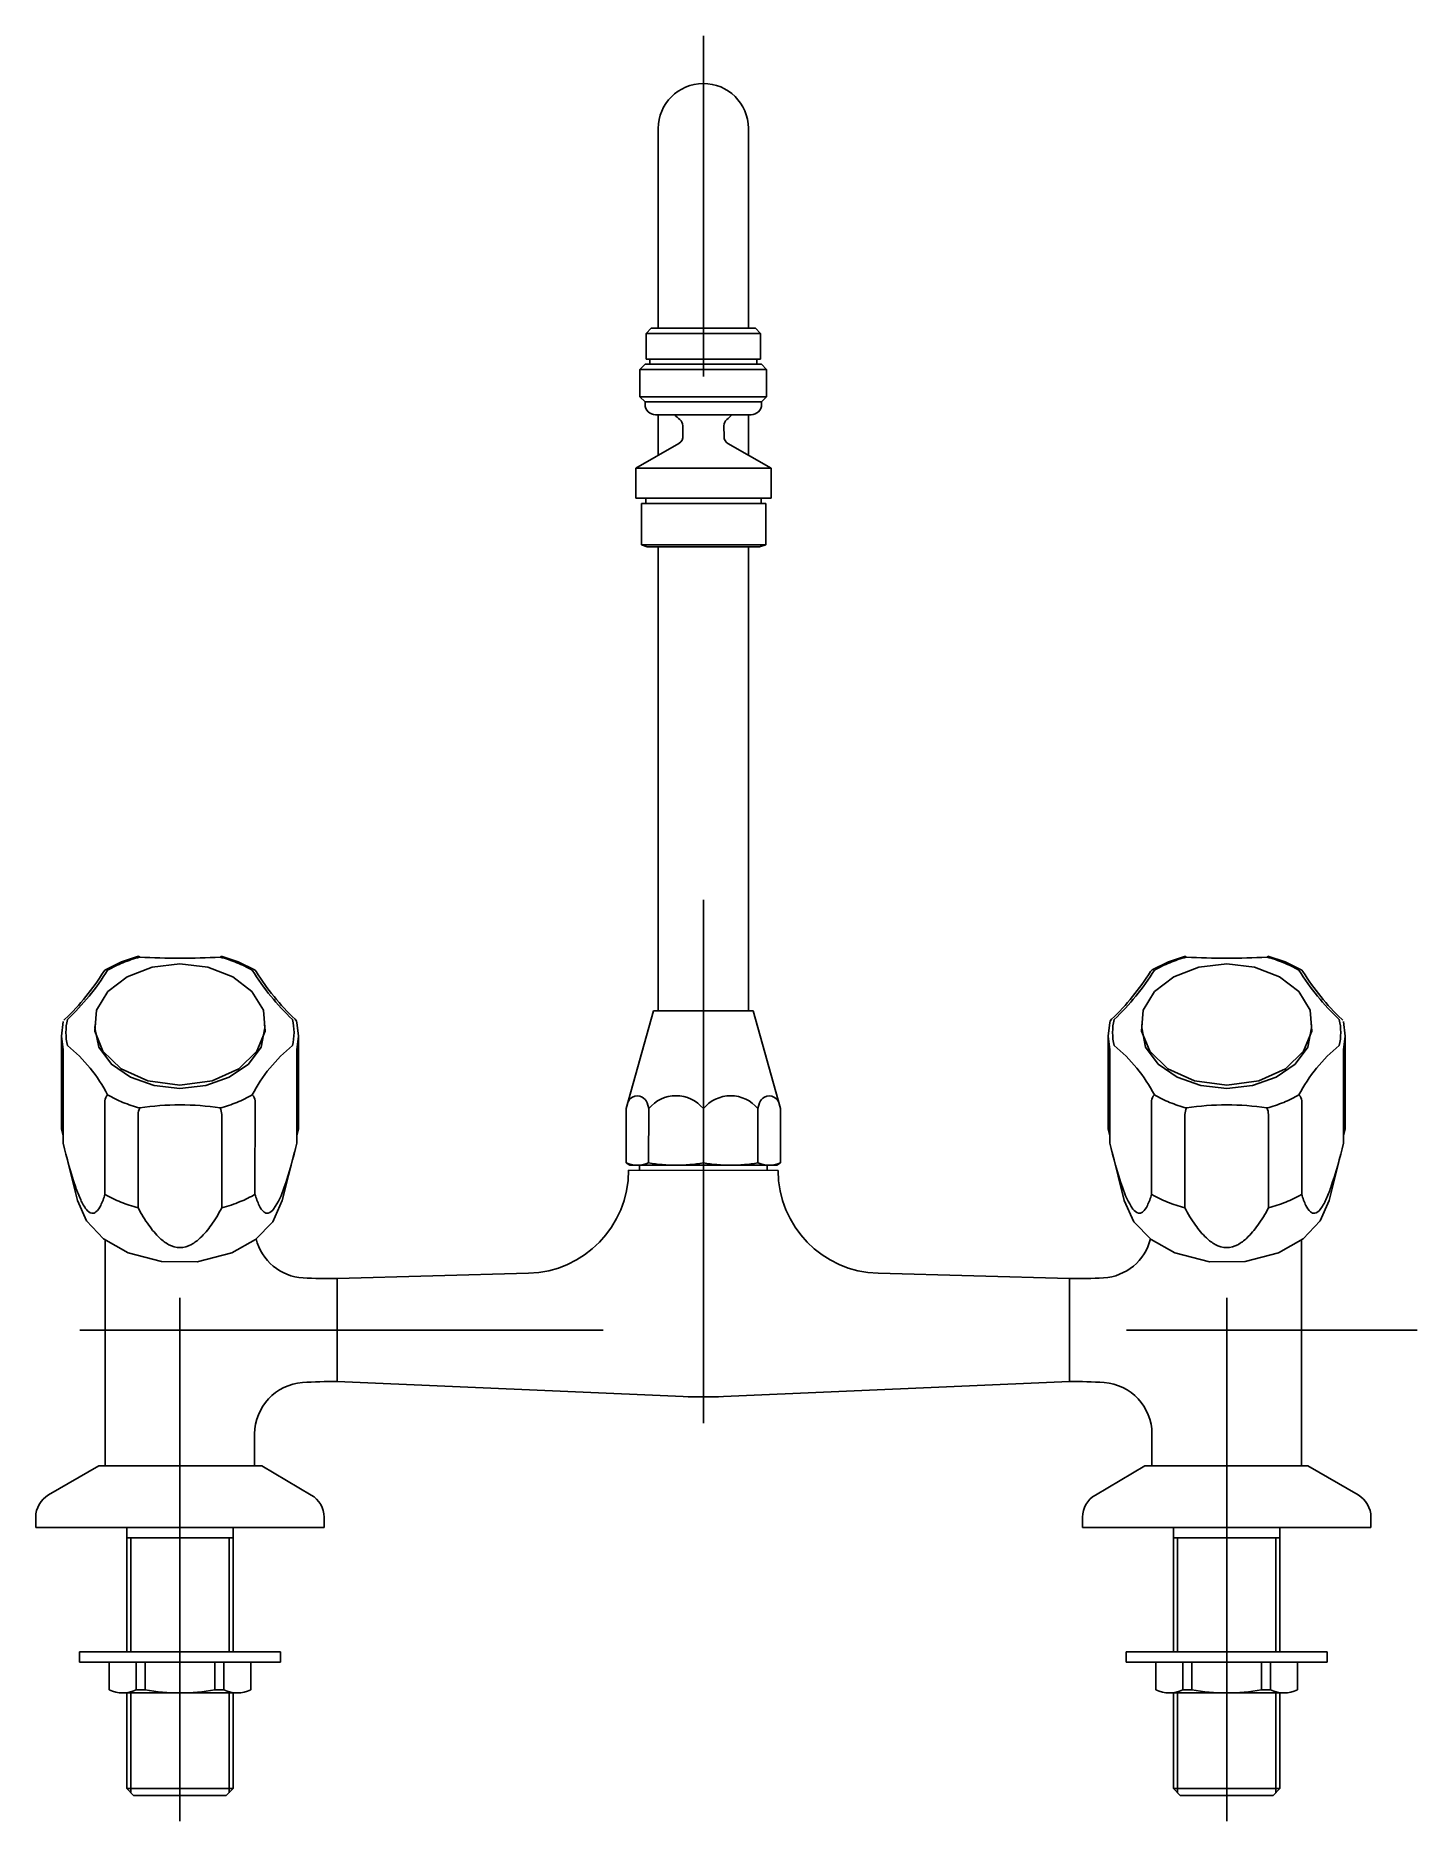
# Model space of a CAD drawing. Extents: x -44.778 to -44.514, y 30.541 to 30.882.
import ezdxf

# ---------------------------------------------------------------- set-up
doc = ezdxf.new("R2010")
doc.units = 0
doc.header["$LTSCALE"] = 0.2
doc.header["$MEASUREMENT"] = 0
doc.linetypes.add('AXES', pattern=[0.54, 0.3, -0.08, 0.08, -0.08])
doc.linetypes.add('CONTINU', pattern=[0])
doc.layers.get('0').update_dxf_attribs({"linetype": 'CONTINUOUS'})
doc.layers.add('DECA_EIXOS', color=5, linetype='AXES')

msp = doc.modelspace()

# ---------------------------------------------------------------- linework, layer by layer
at = {"linetype": 'CONTINU'}
for points in [[(-44.64223, 30.86454, 0.996409), (-44.65946, 30.86448)], [(-44.66197, 30.81178, 0.415915), (-44.66, 30.8098)], [(-44.64169, 30.8098, 0.415067), (-44.63972, 30.81178)], [(-44.65629, 30.8098, 0.046457), (-44.65535, 30.80889)], [(-44.65478, 30.80771, 0.23278), (-44.65535, 30.80889)], [(-44.64634, 30.80888, 0.231752), (-44.64691, 30.80771)], [(-44.64634, 30.80888, 0.046451), (-44.6454, 30.8098)], [(-44.65552, 30.80432, 0.310363), (-44.65478, 30.80582)], [(-44.64689, 30.80561, 0.267941), (-44.64615, 30.80433)], [(-44.76174, 30.70509, 0.0342), (-44.76466, 30.70366)], [(-44.76174, 30.70509, -0.031965), (-44.75853, 30.70616)], [(-44.75853, 30.70616, 0.027415), (-44.74316, 30.70616)], [(-44.74316, 30.70616, -0.031989), (-44.73995, 30.70509)], [(-44.73995, 30.70509, -0.034198), (-44.73703, 30.70366)], [(-44.56173, 30.70509, 0.034261), (-44.56466, 30.70366)], [(-44.55853, 30.70616, 0.031992), (-44.56173, 30.70509)], [(-44.54316, 30.70616, -0.027415), (-44.55853, 30.70616)], [(-44.53995, 30.70509, 0.031966), (-44.54316, 30.70616)], [(-44.53995, 30.70509, -0.034199), (-44.53703, 30.70366)], [(-44.76542, 30.7034, -0.065442), (-44.77283, 30.69429)], [(-44.77235, 30.69425, 0.064458), (-44.76466, 30.70366)], [(-44.73703, 30.70366, 0.06446), (-44.72934, 30.69425)], [(-44.72886, 30.69429, -0.06544), (-44.73627, 30.7034)], [(-44.57283, 30.69429, 0.06544), (-44.56542, 30.7034)], [(-44.56466, 30.70366, -0.064458), (-44.57235, 30.69425)], [(-44.52934, 30.69425, -0.064459), (-44.53703, 30.70366)], [(-44.53627, 30.7034, 0.065441), (-44.52886, 30.69429)], [(-44.77263, 30.69175, -0.057477), (-44.77235, 30.69425)], [(-44.77263, 30.69175, 0.057484), (-44.77235, 30.68924)], [(-44.72934, 30.69425, -0.057515), (-44.72905, 30.69175)], [(-44.72934, 30.68924, 0.057522), (-44.72905, 30.69175)], [(-44.57235, 30.69425, 0.057522), (-44.57264, 30.69175)], [(-44.57235, 30.68924, -0.057517), (-44.57264, 30.69175)], [(-44.52905, 30.69175, 0.057479), (-44.52934, 30.69425)], [(-44.52905, 30.69175, -0.057483), (-44.52934, 30.68924)], [(-44.76466, 30.67983, 0.105147), (-44.77235, 30.68924)], [(-44.72934, 30.68924, 0.105148), (-44.73703, 30.67983)], [(-44.57235, 30.68924, -0.105145), (-44.56466, 30.67983)], [(-44.53703, 30.67983, -0.105145), (-44.52934, 30.68924)], [(-44.7652, 30.67868, -0.182964), (-44.76466, 30.67983)], [(-44.76466, 30.67983, 0.034206), (-44.76174, 30.6784)], [(-44.76174, 30.6784, 0.031968), (-44.75853, 30.67733)], [(-44.74316, 30.67733, 0.078483), (-44.75853, 30.67733)], [(-44.74316, 30.67733, 0.031983), (-44.73995, 30.6784)], [(-44.73703, 30.67983, -0.034216), (-44.73995, 30.6784)], [(-44.73649, 30.67868, 0.182974), (-44.73703, 30.67983)], [(-44.66435, 30.67942, 0.18578), (-44.66531, 30.67827)], [(-44.66255, 30.67942, 0.283676), (-44.66435, 30.67942)], [(-44.6616, 30.67834, 0.176903), (-44.66255, 30.67942)], [(-44.65084, 30.67722, 0.468797), (-44.66128, 30.67722)], [(-44.64041, 30.67722, 0.468795), (-44.65084, 30.67722)], [(-44.63914, 30.67942, 0.177003), (-44.64008, 30.67834)], [(-44.63735, 30.67942, 0.285014), (-44.63914, 30.67942)], [(-44.63637, 30.67827, 0.186181), (-44.63735, 30.67942)], [(-44.5652, 30.67868, -0.182964), (-44.56466, 30.67983)], [(-44.56466, 30.67983, 0.034218), (-44.56174, 30.6784)], [(-44.55853, 30.67733, -0.031984), (-44.56174, 30.6784)], [(-44.55853, 30.67733, -0.078483), (-44.54316, 30.67733)], [(-44.53995, 30.6784, -0.031968), (-44.54316, 30.67733)], [(-44.53703, 30.67983, -0.034204), (-44.53995, 30.6784)], [(-44.53649, 30.67868, 0.182968), (-44.53703, 30.67983)], [(-44.75883, 30.67608, -0.098108), (-44.75853, 30.67733)], [(-44.74286, 30.67608, 0.098144), (-44.74316, 30.67733)], [(-44.55883, 30.67608, -0.098129), (-44.55853, 30.67733)], [(-44.54286, 30.67608, 0.098119), (-44.54316, 30.67733)], [(-44.77318, 30.67062, 0.023091), (-44.77075, 30.66216, 0.022403), (-44.76981, 30.6598, 0.058659), (-44.7687, 30.65792)], [(-44.73294, 30.65799, 0.073397), (-44.73092, 30.6622, 0.022858), (-44.72851, 30.67062)], [(-44.56875, 30.65799, -0.073396), (-44.57077, 30.6622, -0.022859), (-44.57318, 30.67062)], [(-44.52851, 30.67062, -0.02309), (-44.53094, 30.66216, -0.022392), (-44.53188, 30.6598, -0.058652), (-44.53299, 30.65792)], [(-44.68427, 30.64574, 0.40644), (-44.66512, 30.66542)], [(-44.66561, 30.66682, 0.197191), (-44.66129, 30.66682)], [(-44.66129, 30.66682, 0.081682), (-44.65084, 30.66682)], [(-44.65084, 30.66682, 0.081683), (-44.6404, 30.66682)], [(-44.6404, 30.66682, 0.197177), (-44.63608, 30.66682)], [(-44.63657, 30.66541, 0.406297), (-44.61742, 30.64574)], [(-44.7687, 30.65792, 0.17663), (-44.76767, 30.65721, 0.205131), (-44.76689, 30.65746, 0.10806), (-44.76599, 30.65869, 0.040847), (-44.76518, 30.66083)], [(-44.76518, 30.66083, 0.034576), (-44.76216, 30.65935)], [(-44.73651, 30.66083, -0.034579), (-44.73933, 30.65943)], [(-44.73651, 30.66083, 0.041315), (-44.73569, 30.65868, 0.108685), (-44.73478, 30.65745, 0.206923), (-44.73399, 30.65722, 0.161937), (-44.73294, 30.65799)], [(-44.56518, 30.66083, -0.041314), (-44.566, 30.65868, -0.108684), (-44.56691, 30.65745, -0.20692), (-44.5677, 30.65722, -0.161929), (-44.56875, 30.65799)], [(-44.56518, 30.66083, 0.034577), (-44.56216, 30.65935)], [(-44.53651, 30.66083, -0.034574), (-44.53953, 30.65935)], [(-44.53299, 30.65792, -0.17663), (-44.53402, 30.65721, -0.205124), (-44.5348, 30.65746, -0.108066), (-44.5357, 30.65869, -0.040846), (-44.53651, 30.66083)], [(-44.75884, 30.65824, -0.031527), (-44.76216, 30.65935)], [(-44.75884, 30.65824, 0.029197), (-44.75679, 30.65492, 0.049877), (-44.75469, 30.65246, 0.06476), (-44.75295, 30.6512, 0.113752), (-44.75084, 30.65065)], [(-44.75084, 30.65065, 0.118151), (-44.74867, 30.65124, 0.064039), (-44.74697, 30.65249, 0.049683), (-44.74488, 30.65494, 0.028903), (-44.74285, 30.65824)], [(-44.74285, 30.65824, 0.033444), (-44.73933, 30.65943)], [(-44.55884, 30.65824, -0.033476), (-44.56216, 30.65935)], [(-44.55084, 30.65065, -0.121159), (-44.55302, 30.65124, -0.064036), (-44.55472, 30.65249, -0.049682), (-44.55681, 30.65494, -0.028901), (-44.55884, 30.65824)], [(-44.54285, 30.65824, -0.029194), (-44.5449, 30.65492, -0.049869), (-44.547, 30.65246, -0.064759), (-44.54874, 30.6512, -0.113753), (-44.55084, 30.65065)], [(-44.54285, 30.65824, 0.03149), (-44.53953, 30.65935)], [(-44.73629, 30.65233, 0.328334), (-44.72732, 30.64486)], [(-44.57437, 30.64486, 0.328335), (-44.5654, 30.65233)], [(-44.72732, 30.64486, 0.021164), (-44.72083, 30.64474)], [(-44.58086, 30.64474, 0.021164), (-44.57437, 30.64486)], [(-44.72741, 30.62486, 0.394234), (-44.73657, 30.61504)], [(-44.72082, 30.62506, 0.019544), (-44.72741, 30.62486)], [(-44.57428, 30.62486, 0.019544), (-44.58086, 30.62506)], [(-44.56512, 30.61504, 0.394238), (-44.57428, 30.62486)], [(-44.65468, 30.62219, 0.021681), (-44.64701, 30.62219)], [(-44.77594, 30.60338, 0.267944), (-44.7784, 30.59911)], [(-44.72329, 30.59911, 0.267964), (-44.72575, 30.60337)], [(-44.57594, 30.60337, 0.267944), (-44.5784, 30.59911)], [(-44.52328, 30.59911, 0.267968), (-44.52575, 30.60338)], [(-44.76438, 30.56614, 0.229731), (-44.75924, 30.56614)], [(-44.75749, 30.56614, 0.088888), (-44.7442, 30.56614)], [(-44.74245, 30.56614, 0.22973), (-44.73731, 30.56614)], [(-44.56438, 30.56614, 0.229727), (-44.55924, 30.56614)], [(-44.55749, 30.56614, 0.08888), (-44.5442, 30.56614)], [(-44.54245, 30.56614, 0.22973), (-44.53731, 30.56614)]]:
    msp.add_lwpolyline(points, format="xyb", dxfattribs=at)
for points in [[(-44.65946, 30.82634), (-44.65946, 30.86448)], [(-44.64223, 30.82634), (-44.64223, 30.86454)], [(-44.66177, 30.82535), (-44.66079, 30.82634)], [(-44.66177, 30.82043), (-44.66177, 30.82535)], [(-44.66177, 30.82535), (-44.63992, 30.82535)], [(-44.66079, 30.82634), (-44.6409, 30.82634)], [(-44.6409, 30.82634), (-44.63992, 30.82535)], [(-44.63992, 30.82043), (-44.63992, 30.82535)], [(-44.66295, 30.81846), (-44.66197, 30.81945)], [(-44.66295, 30.81325), (-44.66295, 30.81846)], [(-44.66295, 30.81846), (-44.63874, 30.81846)], [(-44.66197, 30.81945), (-44.63972, 30.81945)], [(-44.66177, 30.82043), (-44.63992, 30.82043)], [(-44.66108, 30.81945), (-44.66108, 30.82043)], [(-44.64061, 30.81945), (-44.64061, 30.82043)], [(-44.63972, 30.81945), (-44.63874, 30.81846)], [(-44.63874, 30.81325), (-44.63874, 30.81846)], [(-44.66295, 30.81325), (-44.66197, 30.81226)], [(-44.66295, 30.81325), (-44.63874, 30.81325)], [(-44.66197, 30.81178), (-44.66197, 30.81226)], [(-44.66197, 30.81226), (-44.63972, 30.81226)], [(-44.63972, 30.81226), (-44.63874, 30.81325)], [(-44.63972, 30.81178), (-44.63972, 30.81226)], [(-44.66, 30.8098), (-44.64169, 30.8098)], [(-44.65946, 30.80205), (-44.65946, 30.8098)], [(-44.65478, 30.80582), (-44.65478, 30.80771)], [(-44.64689, 30.80561), (-44.64691, 30.80771)], [(-44.64223, 30.80206), (-44.64223, 30.8098)], [(-44.65552, 30.80432), (-44.66376, 30.79957)], [(-44.6379, 30.79957), (-44.64615, 30.80433)], [(-44.66376, 30.79385), (-44.66376, 30.79957)], [(-44.66376, 30.79957), (-44.6379, 30.79957)], [(-44.6379, 30.79385), (-44.6379, 30.79957)], [(-44.66376, 30.79385), (-44.6379, 30.79385)], [(-44.66182, 30.79385), (-44.66181, 30.79285)], [(-44.63977, 30.79385), (-44.63976, 30.79285)], [(-44.66264, 30.78497), (-44.66264, 30.79285)], [(-44.66264, 30.79285), (-44.63892, 30.79285)], [(-44.63892, 30.79285), (-44.63892, 30.78497)], [(-44.66155, 30.78459), (-44.66264, 30.78497)], [(-44.66264, 30.78497), (-44.63892, 30.78497)], [(-44.66155, 30.78459), (-44.64014, 30.78459)], [(-44.65946, 30.69592), (-44.65946, 30.7846)], [(-44.64223, 30.69592), (-44.64223, 30.78459)], [(-44.64014, 30.78459), (-44.63892, 30.78497)], [(-44.7652, 30.70365), (-44.76199, 30.70524)], [(-44.76199, 30.70524), (-44.75874, 30.70633)], [(-44.76059, 30.70571), (-44.75874, 30.70633)], [(-44.75874, 30.70633), (-44.75853, 30.70616)], [(-44.74316, 30.70616), (-44.74295, 30.70633)], [(-44.74295, 30.70633), (-44.7397, 30.70524)], [(-44.7397, 30.70524), (-44.73649, 30.70365)], [(-44.56199, 30.70524), (-44.5651, 30.70373)], [(-44.55874, 30.70633), (-44.56199, 30.70524)], [(-44.55853, 30.70616), (-44.55874, 30.70633)], [(-44.54295, 30.70633), (-44.54316, 30.70616)], [(-44.5397, 30.70524), (-44.54295, 30.70633)], [(-44.5411, 30.70571), (-44.54295, 30.70633)], [(-44.53649, 30.70365), (-44.5397, 30.70524)], [(-44.76542, 30.7034), (-44.7652, 30.70365)], [(-44.73649, 30.70365), (-44.73627, 30.7034)], [(-44.5651, 30.70373), (-44.56542, 30.7034)], [(-44.53627, 30.7034), (-44.53649, 30.70365)], [(-44.66561, 30.67722), (-44.66034, 30.69592)], [(-44.66034, 30.69592), (-44.64135, 30.69592)], [(-44.64135, 30.69592), (-44.63608, 30.67722)], [(-44.77348, 30.69106), (-44.77314, 30.69385)], [(-44.77283, 30.69429), (-44.77303, 30.69409)], [(-44.76708, 30.69265), (-44.76703, 30.69326)], [(-44.76708, 30.69265), (-44.76636, 30.68894), (-44.76393, 30.68569), (-44.76028, 30.68319), (-44.75578, 30.68162), (-44.75084, 30.68108), (-44.74591, 30.68162), (-44.74141, 30.68319), (-44.73776, 30.68569), (-44.73533, 30.68894), (-44.73461, 30.69265)], [(-44.73461, 30.69265), (-44.73466, 30.69326)], [(-44.72858, 30.69394), (-44.72886, 30.69429)], [(-44.72858, 30.69394), (-44.72851, 30.69366)], [(-44.72851, 30.69366), (-44.72821, 30.69106)], [(-44.57318, 30.69366), (-44.57348, 30.69106)], [(-44.57311, 30.69394), (-44.57318, 30.69366)], [(-44.57311, 30.69394), (-44.57283, 30.69429)], [(-44.56708, 30.69265), (-44.56703, 30.69326)], [(-44.53461, 30.69265), (-44.53533, 30.68894), (-44.53776, 30.68569), (-44.54141, 30.68319), (-44.54591, 30.68162), (-44.55084, 30.68108), (-44.55578, 30.68162), (-44.56028, 30.68319), (-44.56393, 30.68569), (-44.56636, 30.68894), (-44.56708, 30.69265)], [(-44.53461, 30.69265), (-44.53466, 30.69326)], [(-44.52886, 30.69429), (-44.52866, 30.69409)], [(-44.52821, 30.69106), (-44.52855, 30.69385)], [(-44.77348, 30.67327), (-44.77348, 30.69106)], [(-44.77348, 30.69106), (-44.77318, 30.68846)], [(-44.77318, 30.67062), (-44.77318, 30.68846)], [(-44.72851, 30.68846), (-44.72821, 30.69106)], [(-44.72851, 30.67062), (-44.72851, 30.68846)], [(-44.72821, 30.67327), (-44.72821, 30.69106)], [(-44.57348, 30.67327), (-44.57348, 30.69106)], [(-44.57318, 30.68846), (-44.57348, 30.69106)], [(-44.57318, 30.67062), (-44.57318, 30.68846)], [(-44.52821, 30.69106), (-44.52851, 30.68846)], [(-44.52851, 30.67062), (-44.52851, 30.68846)], [(-44.52821, 30.67327), (-44.52821, 30.69106)], [(-44.76518, 30.66083), (-44.7652, 30.67868)], [(-44.73651, 30.66083), (-44.73649, 30.67868)], [(-44.6616, 30.67834), (-44.66128, 30.67722)], [(-44.64041, 30.67722), (-44.64008, 30.67834)], [(-44.56518, 30.66083), (-44.5652, 30.67868)], [(-44.53651, 30.66083), (-44.53649, 30.67868)], [(-44.75884, 30.65824), (-44.75883, 30.67608)], [(-44.74285, 30.65824), (-44.74286, 30.67608)], [(-44.66561, 30.66682), (-44.66561, 30.67722)], [(-44.66129, 30.66682), (-44.66128, 30.67722)], [(-44.6404, 30.66682), (-44.64041, 30.67722)], [(-44.63608, 30.66682), (-44.63608, 30.67722)], [(-44.55884, 30.65824), (-44.55883, 30.67608)], [(-44.54285, 30.65824), (-44.54286, 30.67608)], [(-44.77348, 30.67327), (-44.77318, 30.67199)], [(-44.77318, 30.67062), (-44.77318, 30.67199)], [(-44.72851, 30.67201), (-44.72821, 30.67327)], [(-44.72851, 30.67062), (-44.72851, 30.67201)], [(-44.57318, 30.67199), (-44.57348, 30.67327)], [(-44.57318, 30.67062), (-44.57318, 30.67199)], [(-44.52821, 30.67327), (-44.52851, 30.67199)], [(-44.52851, 30.67062), (-44.52851, 30.67199)], [(-44.73129, 30.65967), (-44.72894, 30.66892)], [(-44.5704, 30.65967), (-44.57275, 30.66892)], [(-44.77228, 30.66707), (-44.7704, 30.65967)], [(-44.66561, 30.66682), (-44.66487, 30.6664)], [(-44.66512, 30.66542), (-44.63657, 30.66541)], [(-44.66487, 30.6664), (-44.63682, 30.6664)], [(-44.66305, 30.66541), (-44.66305, 30.66641)], [(-44.63864, 30.66541), (-44.63864, 30.66641)], [(-44.63682, 30.6664), (-44.63608, 30.66682)], [(-44.52941, 30.66707), (-44.53129, 30.65967)], [(-44.76073, 30.64964), (-44.76544, 30.65232), (-44.7687, 30.65575), (-44.7704, 30.65967)], [(-44.73129, 30.65967), (-44.73309, 30.6556), (-44.73642, 30.65219), (-44.74096, 30.64964)], [(-44.5704, 30.65967), (-44.5686, 30.6556), (-44.56527, 30.65219), (-44.56073, 30.64964)], [(-44.54096, 30.64964), (-44.53625, 30.65232), (-44.53298, 30.65575), (-44.53129, 30.65967)], [(-44.76512, 30.60896), (-44.76512, 30.65213)], [(-44.53657, 30.60896), (-44.53657, 30.65213)], [(-44.74096, 30.64964), (-44.74757, 30.64796), (-44.75438, 30.648), (-44.76073, 30.64964)], [(-44.56073, 30.64964), (-44.55412, 30.64796), (-44.54731, 30.648), (-44.54096, 30.64964)], [(-44.72083, 30.64474), (-44.68427, 30.64574)], [(-44.72082, 30.62506), (-44.72083, 30.64474)], [(-44.61742, 30.64574), (-44.58086, 30.64474)], [(-44.58086, 30.62506), (-44.58086, 30.64474)], [(-44.76512, 30.6405), (-44.76512, 30.6349)], [(-44.53657, 30.6405), (-44.53657, 30.6349)], [(-44.72082, 30.62506), (-44.65468, 30.62219)], [(-44.64701, 30.62219), (-44.58086, 30.62506)], [(-44.73657, 30.60896), (-44.73657, 30.61504)], [(-44.56512, 30.60896), (-44.56512, 30.61504)], [(-44.77594, 30.60338), (-44.76633, 30.60896)], [(-44.76633, 30.60896), (-44.73523, 30.60896)], [(-44.72575, 30.60337), (-44.73523, 30.60896)], [(-44.57594, 30.60337), (-44.56646, 30.60896)], [(-44.53536, 30.60896), (-44.56646, 30.60896)], [(-44.52575, 30.60338), (-44.53536, 30.60896)], [(-44.7784, 30.59714), (-44.7784, 30.59911)], [(-44.72329, 30.59714), (-44.72329, 30.59911)], [(-44.5784, 30.59714), (-44.5784, 30.59911)], [(-44.52328, 30.59714), (-44.52328, 30.59911)], [(-44.75084, 30.59715), (-44.7784, 30.59714)], [(-44.76101, 30.57343), (-44.76101, 30.59714)], [(-44.75084, 30.59715), (-44.72329, 30.59714)], [(-44.74068, 30.59714), (-44.74068, 30.57343)], [(-44.55084, 30.59715), (-44.5784, 30.59714)], [(-44.56101, 30.59714), (-44.56101, 30.57343)], [(-44.55084, 30.59715), (-44.52328, 30.59714)], [(-44.54068, 30.57343), (-44.54068, 30.59714)], [(-44.75084, 30.59518), (-44.76101, 30.59518)], [(-44.76022, 30.57343), (-44.76022, 30.59518)], [(-44.74068, 30.59518), (-44.75084, 30.59518)], [(-44.74147, 30.57343), (-44.74147, 30.59518)], [(-44.56101, 30.59518), (-44.55084, 30.59518)], [(-44.56022, 30.57343), (-44.56022, 30.59518)], [(-44.55084, 30.59518), (-44.54068, 30.59518)], [(-44.54147, 30.57343), (-44.54147, 30.59518)], [(-44.77004, 30.57146), (-44.77004, 30.57343)], [(-44.75085, 30.57343), (-44.77004, 30.57343)], [(-44.75085, 30.57343), (-44.73165, 30.57343)], [(-44.73165, 30.57146), (-44.73165, 30.57343)], [(-44.55084, 30.57343), (-44.57004, 30.57343)], [(-44.57004, 30.57146), (-44.57004, 30.57343)], [(-44.55084, 30.57343), (-44.53165, 30.57343)], [(-44.53165, 30.57146), (-44.53165, 30.57343)], [(-44.75085, 30.57146), (-44.77004, 30.57146)], [(-44.76438, 30.56614), (-44.76438, 30.57146)], [(-44.75924, 30.56614), (-44.75924, 30.57146)], [(-44.75749, 30.56614), (-44.75749, 30.57146)], [(-44.75085, 30.57146), (-44.73165, 30.57146)], [(-44.7442, 30.56614), (-44.7442, 30.57146)], [(-44.74245, 30.56614), (-44.74245, 30.57146)], [(-44.73731, 30.56614), (-44.73731, 30.57146)], [(-44.55084, 30.57146), (-44.57004, 30.57146)], [(-44.56438, 30.56614), (-44.56438, 30.57146)], [(-44.55924, 30.56614), (-44.55924, 30.57146)], [(-44.55749, 30.56614), (-44.55749, 30.57146)], [(-44.55084, 30.57146), (-44.53165, 30.57146)], [(-44.5442, 30.56614), (-44.5442, 30.57146)], [(-44.54245, 30.56614), (-44.54245, 30.57146)], [(-44.53731, 30.56614), (-44.53731, 30.57146)], [(-44.75084, 30.56555), (-44.76181, 30.56555)], [(-44.76101, 30.54727), (-44.76101, 30.56561)], [(-44.76022, 30.54648), (-44.76022, 30.56577)], [(-44.75749, 30.56614), (-44.75924, 30.56614)], [(-44.75084, 30.56555), (-44.73988, 30.56555)], [(-44.7442, 30.56614), (-44.74245, 30.56614)], [(-44.74147, 30.54648), (-44.74147, 30.56577)], [(-44.74068, 30.56561), (-44.74068, 30.54727)], [(-44.55084, 30.56555), (-44.56181, 30.56555)], [(-44.56101, 30.56561), (-44.56101, 30.54727)], [(-44.56022, 30.54648), (-44.56022, 30.56577)], [(-44.55749, 30.56614), (-44.55924, 30.56614)], [(-44.55084, 30.56555), (-44.53988, 30.56555)], [(-44.5442, 30.56614), (-44.54245, 30.56614)], [(-44.54147, 30.54648), (-44.54147, 30.56577)], [(-44.54068, 30.54727), (-44.54068, 30.56561)], [(-44.7597, 30.54596), (-44.76101, 30.54727)], [(-44.74068, 30.54727), (-44.76101, 30.54727)], [(-44.7597, 30.54596), (-44.75085, 30.54596)], [(-44.75085, 30.54596), (-44.74199, 30.54596)], [(-44.74199, 30.54596), (-44.74068, 30.54727)], [(-44.5597, 30.54596), (-44.56101, 30.54727)], [(-44.56101, 30.54727), (-44.54068, 30.54727)], [(-44.55084, 30.54596), (-44.5597, 30.54596)], [(-44.54198, 30.54596), (-44.55084, 30.54596)], [(-44.54198, 30.54596), (-44.54068, 30.54727)]]:
    msp.add_lwpolyline(points, dxfattribs=at)
for points in [[(-44.75084, 30.68169), (-44.74469, 30.68254), (-44.73961, 30.68484), (-44.73614, 30.68817), (-44.73455, 30.69204), (-44.73491, 30.69599), (-44.73708, 30.69957), (-44.74076, 30.70242), (-44.74552, 30.70424), (-44.75084, 30.70487), (-44.75617, 30.70424), (-44.76093, 30.70242), (-44.76461, 30.69957), (-44.76678, 30.69599), (-44.76714, 30.69204), (-44.76555, 30.68817), (-44.76208, 30.68484), (-44.757, 30.68254)], [(-44.55084, 30.68169), (-44.557, 30.68254), (-44.56208, 30.68484), (-44.56555, 30.68817), (-44.56714, 30.69204), (-44.56678, 30.69599), (-44.56461, 30.69957), (-44.56093, 30.70242), (-44.55617, 30.70424), (-44.55084, 30.70487), (-44.54552, 30.70424), (-44.54076, 30.70242), (-44.53708, 30.69957), (-44.53491, 30.69599), (-44.53455, 30.69204), (-44.53614, 30.68817), (-44.53961, 30.68484), (-44.54469, 30.68254)]]:
    msp.add_lwpolyline(points, close=True, dxfattribs=at)
at = {"layer": 'DECA_EIXOS'}
for points in [[(-44.65084, 30.61709), (-44.65084, 30.88223)], [(-44.75084, 30.54103), (-44.75084, 30.72364)], [(-44.55084, 30.54103), (-44.55084, 30.72364)], [(-44.76998, 30.6349), (-44.51442, 30.6349)]]:
    msp.add_lwpolyline(points, dxfattribs=at)

doc.saveas('drawing.dxf')
